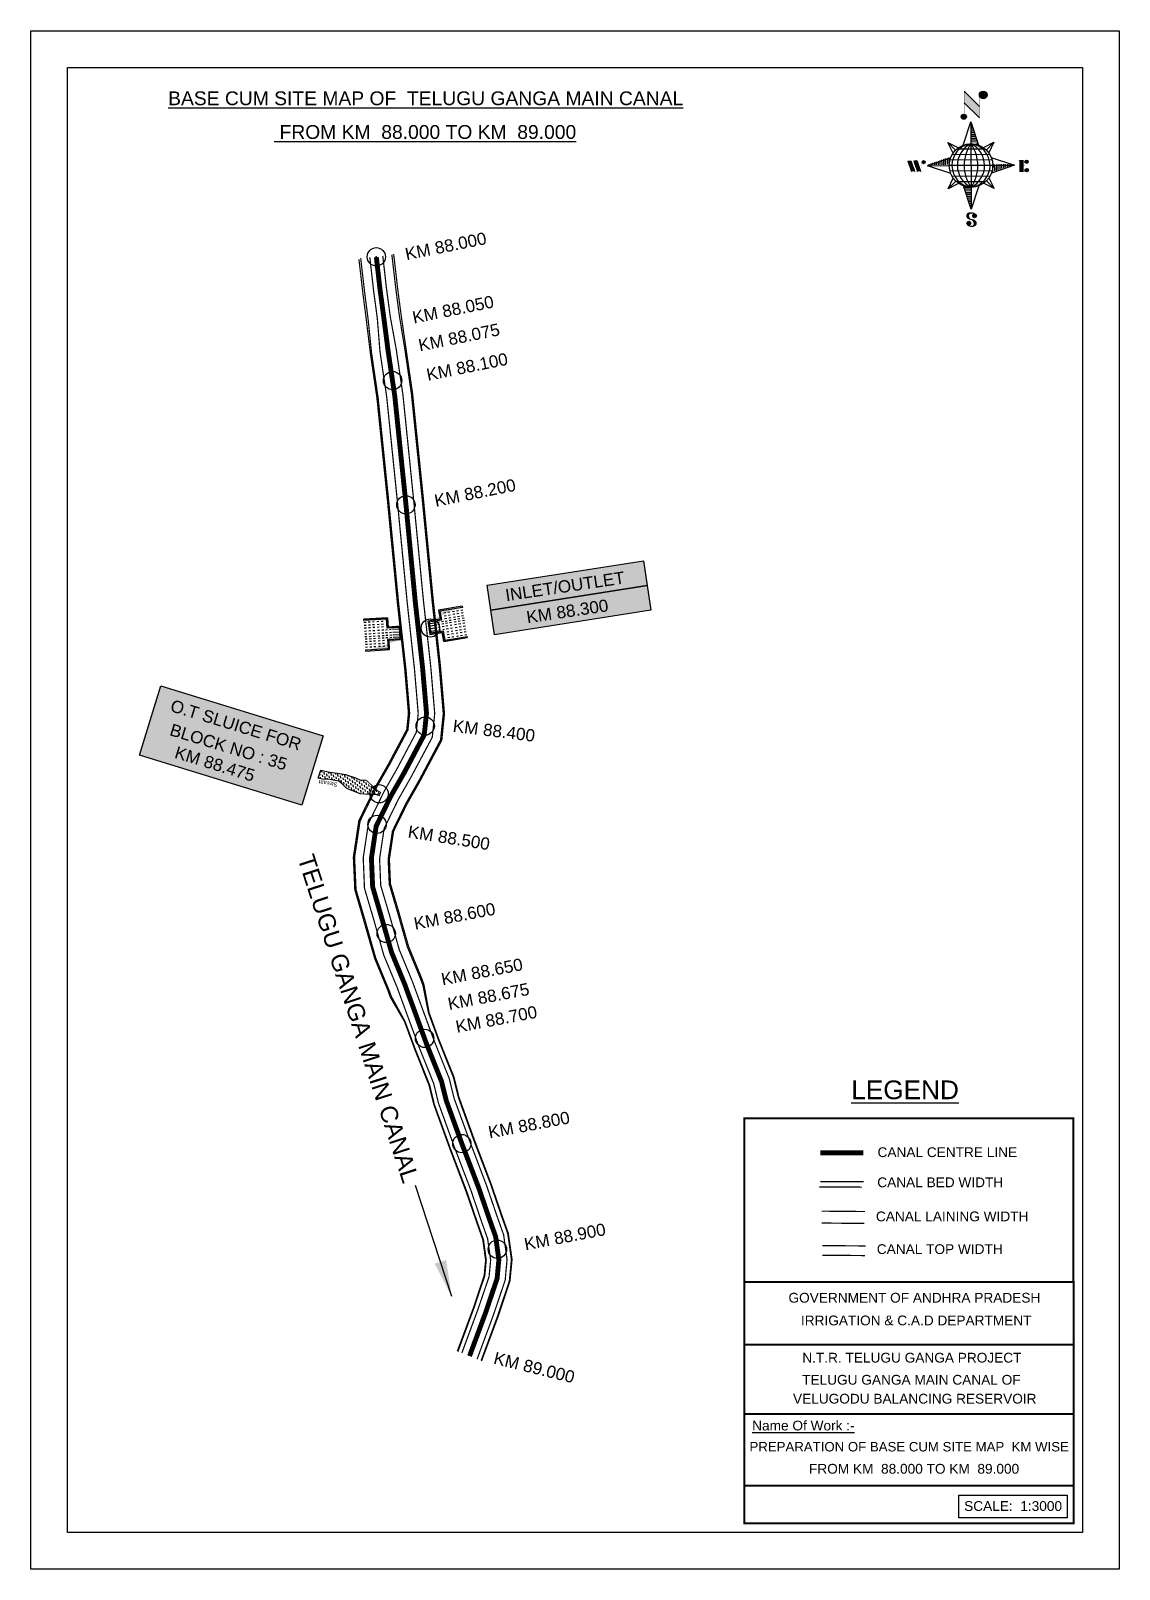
# Model space of a CAD drawing. Header units: inches. Extents: x 253970 to 254861, y 1658027 to 1659287.
import ezdxf

# ---------------------------------------------------------------- set-up
doc = ezdxf.new("R2010")
doc.units = ezdxf.units.IN
doc.header["$MEASUREMENT"] = 0
doc.header["$PDMODE"] = 32
doc.header["$PDSIZE"] = 15
doc.linetypes.add('ACAD_ISO02W100', pattern=[15, 12, -3])
for name, color, linetype in [('AQUADUCT', 1, 'Continuous'), ('bed with', 5, 'Continuous'), ('bord', 1, 'Continuous'), ('cahnige', 7, 'Continuous'), ('canal', 1, 'Continuous'), ('CARTTRACK', 30, 'ACAD_ISO02W100'), ('chainage', 7, 'Continuous'), ('FRAME 025', 7, 'Continuous'), ('lining', 4, 'Continuous'), ('OT', 7, 'Continuous'), ('STREAM', 4, 'Continuous'), ('Stu coo', 3, 'Continuous'), ('TEXT', 7, 'Continuous'), ('top of bund', 1, 'Continuous'), ('V', 6, 'Continuous'), ('ZSTU', 7, 'Continuous')]:
    doc.layers.add(name, color=color, linetype=linetype)
doc.styles.add('5mm', font='times.ttf', dxfattribs={"height": 3})
doc.styles.get("Standard").update_dxf_attribs({"font": 'arial.ttf'})
doc.dimstyles.get("Standard").update_dxf_attribs({"dimtxt": 0.18, "dimasz": 0.18, "dimexe": 0.18, "dimexo": 0.0625, "dimgap": 0.09, "dimtad": 0, "dimtih": 1, "dimtoh": 1, "dimdec": 4, "dimzin": 0, "dimdsep": 46, "dimtxsty": 'Standard', "dimcen": 0.09, "dimadec": 0, "dimazin": 0, "dimtfac": 1, "dimtdec": 4, "dimtofl": 0, "dimtmove": 0, "dimatfit": 3, "dimfxl": 1, "dimtolj": 1, "dimtzin": 0, "dimarcsym": 0})
pattern_1 = [(267.297113149, (-8720374.938, 50637915.138), (10.5367255337, -0.497431438), [])]
pattern_2 = [(357.297113149, (-8720374.938, 50637915.138), (0.497431438, 10.5367255337), [])]

# ---------------------------------------------------------------- blocks, each defined once
blk = doc.blocks.new('VBVB')
at = {"layer": 'STREAM'}
h = blk.add_hatch(dxfattribs=at)
h.set_pattern_fill('DASH', color=256, scale=10, style=0)
h.set_pattern_definition([(0, (17867.8837, -28501.71), (1.25, 1.25), [1.25, -1.25])])
h.paths.add_polyline_path([(380095.96, 1497774.98), (380098.87, 1497780.21), (380100.45, 1497784.62), (380101.78, 1497788.77), (380103.77, 1497793.59), (380099.53, 1497795.92), (380098.45, 1497793.51), (380097.62, 1497789.6), (380096.96, 1497787.69), (380095.79, 1497784.7), (380093.88, 1497782.96), (380090.89, 1497780.8), (380086.57, 1497773.96), (380084.6, 1497765.18), (380084.08, 1497764.33), (380085.94, 1497763.15), (380086.57, 1497763.83), (380093.72, 1497769.3), (380094.46, 1497772.65)])
at = {"layer": 'OT', "const_width": 0.5}
blk.add_lwpolyline([(380084.6, 1497765.18), (380084.07, 1497764.33), (380083.55, 1497763.48), (380085.4, 1497762.31), (380085.94, 1497763.15), (380084.08, 1497764.33), (380085.94, 1497763.15), (380086.57, 1497763.83), (380093.72, 1497769.3), (380086.57, 1497763.83), (380085.94, 1497763.15), (380084.08, 1497764.33), (380084.6, 1497765.18), (380086.57, 1497773.96)], dxfattribs=at)
at = {"layer": 'STREAM'}
blk.add_lwpolyline([(380086.57, 1497773.96), (380090.89, 1497780.8), (380093.88, 1497782.96), (380095.79, 1497784.7), (380096.96, 1497787.69), (380097.62, 1497789.6), (380098.45, 1497793.51), (380099.53, 1497795.92), (380103.77, 1497793.59), (380101.78, 1497788.77), (380100.45, 1497784.62), (380098.87, 1497780.21), (380095.96, 1497774.98), (380094.46, 1497772.65), (380093.72, 1497769.3)], dxfattribs=at)
at = {"layer": 'cahnige', "style": '5mm'}
blk.add_text('Stream', height=2.5, rotation=71.17434, dxfattribs=at).set_placement((380095, 1497785.49))
blk = doc.blocks.new('RGRGFG')
at = {"layer": 'V'}
h = blk.add_hatch(color=4, dxfattribs=at)
h.paths.add_polyline_path([(245045.3, 1724876.5), (245045.3, 1724857.9), (245052.9, 1724857.9), (245052.9, 1724847.7), (245061.8, 1724847.7), (245061.8, 1724857.9), (245069.4, 1724857.9), (245069.4, 1724876.5), (245070.4, 1724876.5), (245070.4, 1724856.9), (245062.8, 1724856.9), (245062.8, 1724846.7), (245051.9, 1724846.7), (245051.9, 1724856.9), (245044.3, 1724856.9), (245044.3, 1724876.5)])
h.paths.add_polyline_path([(245070.4, 1724876.5), (245070.4, 1724856.9)], flags=17)
h.paths.add_polyline_path([(245062.8, 1724856.9), (245062.8, 1724846.7)], flags=17)
h.paths.add_polyline_path([(245062.8, 1724856.9), (245070.4, 1724856.9)], flags=17)
edge = h.paths.add_edge_path(flags=17)
edge.add_line((245051.9, 1724846.7), (245062.8, 1724846.7))
edge.add_line((245051.9, 1724846.7), (245062.8, 1724846.7))
edge = h.paths.add_edge_path(flags=17)
edge.add_line((245044.3, 1724876.5), (245044.3, 1724856.9))
edge.add_line((245044.3, 1724856.9), (245051.9, 1724856.9))
edge.add_line((245051.9, 1724856.9), (245051.9, 1724846.7))
at = {"layer": 'V', "color": 4}
for points in [[(245044.3, 1724876.5), (245044.3, 1724856.9), (245051.9, 1724856.9), (245051.9, 1724846.7)], [(245044.3, 1724876.5), (245044.3, 1724856.9), (245051.9, 1724856.9), (245051.9, 1724846.7), (245062.8, 1724846.7), (245062.8, 1724856.9), (245070.4, 1724856.9), (245070.4, 1724876.5)], [(245044.3, 1724876.5), (245045.3, 1724876.5)], [(245045.3, 1724876.5), (245045.3, 1724857.9), (245052.9, 1724857.9), (245052.9, 1724847.7), (245061.8, 1724847.7), (245061.8, 1724857.9), (245069.4, 1724857.9), (245069.4, 1724876.5)], [(245047.3, 1724874.8), (245047.3, 1724876.5)], [(245047.3, 1724871.3), (245047.3, 1724873)], [(245047.3, 1724868), (245047.3, 1724869.6)], [(245047.3, 1724864.2), (245047.3, 1724865.8)], [(245049.6, 1724874.8), (245049.6, 1724876.5)], [(245049.6, 1724871.3), (245049.6, 1724873)], [(245049.6, 1724868), (245049.6, 1724869.6)], [(245049.6, 1724864.2), (245049.6, 1724865.8)], [(245051.9, 1724846.7), (245062.8, 1724846.7), (245062.8, 1724856.9), (245070.4, 1724856.9), (245070.4, 1724876.5)], [(245051.9, 1724874.8), (245051.9, 1724876.5)], [(245051.9, 1724871.3), (245051.9, 1724873)], [(245051.9, 1724868), (245051.9, 1724869.6)], [(245051.9, 1724864.2), (245051.9, 1724865.8)], [(245054, 1724874.8), (245054, 1724876.5)], [(245054, 1724871.3), (245054, 1724873)], [(245054, 1724868), (245054, 1724869.6)], [(245054, 1724864.2), (245054, 1724865.8)], [(245055.9, 1724874.8), (245055.9, 1724876.5)], [(245055.9, 1724871.3), (245055.9, 1724873)], [(245055.9, 1724868), (245055.9, 1724869.6)], [(245055.9, 1724864.2), (245055.9, 1724865.8)], [(245058.1, 1724874.8), (245058.1, 1724876.5)], [(245058.1, 1724871.3), (245058.1, 1724873)], [(245058.1, 1724868), (245058.1, 1724869.6)], [(245058.1, 1724864.2), (245058.1, 1724865.8)], [(245060.5, 1724874.8), (245060.5, 1724876.5)], [(245060.5, 1724871.3), (245060.5, 1724873)], [(245060.5, 1724868), (245060.5, 1724869.6)], [(245060.5, 1724864.2), (245060.5, 1724865.8)], [(245070.4, 1724876.5), (245070.4, 1724856.9), (245062.8, 1724856.9), (245062.8, 1724846.7)], [(245070.4, 1724876.5), (245070.4, 1724856.9), (245062.8, 1724856.9), (245062.8, 1724846.7)], [(245063.1, 1724874.8), (245063.1, 1724876.5)], [(245063.1, 1724871.3), (245063.1, 1724873)], [(245063.1, 1724868), (245063.1, 1724869.6)], [(245063.1, 1724864.2), (245063.1, 1724865.8)], [(245065.3, 1724874.8), (245065.3, 1724876.5)], [(245065.3, 1724871.3), (245065.3, 1724873)], [(245065.3, 1724868), (245065.3, 1724869.6)], [(245065.3, 1724864.2), (245065.3, 1724865.8)], [(245067.7, 1724874.8), (245067.7, 1724876.5)], [(245067.7, 1724871.3), (245067.7, 1724873)], [(245067.7, 1724868), (245067.7, 1724869.6)], [(245067.7, 1724864.2), (245067.7, 1724865.8)], [(245069.4, 1724876.5), (245070.4, 1724876.5)], [(245047.3, 1724860.7), (245047.3, 1724862.4)], [(245049.6, 1724860.7), (245049.6, 1724862.4)], [(245051.9, 1724860.7), (245051.9, 1724862.4)], [(245054, 1724860.7), (245054, 1724862.4)], [(245054, 1724857.7), (245054, 1724859.3)], [(245054, 1724854.5), (245054, 1724856.1)], [(245054, 1724848.3), (245054, 1724853.5)], [(245055.9, 1724860.7), (245055.9, 1724862.4)], [(245055.9, 1724857.7), (245055.9, 1724859.3)], [(245055.9, 1724854.5), (245055.9, 1724856.1)], [(245055.9, 1724848.3), (245055.9, 1724853.5)], [(245058.1, 1724860.7), (245058.1, 1724862.4)], [(245058.1, 1724857.7), (245058.1, 1724859.3)], [(245058.1, 1724854.5), (245058.1, 1724856.1)], [(245058.1, 1724848.3), (245058.1, 1724853.5)], [(245060.5, 1724860.7), (245060.5, 1724862.4)], [(245060.5, 1724857.7), (245060.5, 1724859.3)], [(245060.5, 1724854.5), (245060.5, 1724856.1)], [(245060.5, 1724848.3), (245060.5, 1724853.5)], [(245063.1, 1724860.7), (245063.1, 1724862.4)], [(245065.3, 1724860.7), (245065.3, 1724862.4)], [(245067.7, 1724860.7), (245067.7, 1724862.4)]]:
    blk.add_lwpolyline(points, dxfattribs=at)
blk = doc.blocks.new('*X7')
at = {"color": 0, "linetype": 'Continuous'}
for p, q in [((6321.6, 240.5), (6322.3, 241.2)), ((6321.6, 240.3), (6322.3, 241)), ((6321.6, 240.1), (6322.3, 240.8)), ((6321.6, 239.9), (6322.4, 240.7)), ((6321.6, 239.8), (6322.4, 240.6)), ((6321.6, 239.6), (6322.5, 240.5)), ((6321.6, 239.4), (6322.5, 240.3)), ((6321.6, 239.2), (6322.6, 240.2)), ((6321.7, 239.1), (6322.6, 240.1)), ((6321.8, 240.8), (6322.4, 241.4)), ((6321.8, 239), (6322.7, 240)), ((6321.8, 239), (6322.8, 239.9)), ((6321.9, 238.9), (6322.9, 239.8)), ((6322, 238.8), (6323, 239.7)), ((6322.1, 241.3), (6322.4, 241.6)), ((6322.1, 238.7), (6323.1, 239.6)), ((6322.2, 238.6), (6323.1, 239.6)), ((6322.3, 238.5), (6323.2, 239.5)), ((6322.4, 238.5), (6323.3, 239.4)), ((6322.5, 238.4), (6323.4, 239.3)), ((6322.7, 238.4), (6323.6, 239.3)), ((6322.8, 238.3), (6323.7, 239.2)), ((6322.9, 238.3), (6323.8, 239.1)), ((6323.1, 238.2), (6323.9, 239.1)), ((6323.2, 238.2), (6324, 239)), ((6323.3, 238.2), (6324.2, 239)), ((6323.5, 238.1), (6324.3, 238.9)), ((6323.7, 238.1), (6324.4, 238.9)), ((6323.8, 238.1), (6324.6, 238.8)), ((6324.1, 238.2), (6324.7, 238.8)), ((6324.3, 238.3), (6324.9, 238.8)), ((6324.6, 238.3), (6325.1, 238.8)), ((6324.8, 238.4), (6325.2, 238.8)), ((6325.1, 238.5), (6325.4, 238.8)), ((6325.4, 238.6), (6325.6, 238.8))]:
    blk.add_line(p, q, dxfattribs=at)
blk = doc.blocks.new('*X6')
at = {"color": 0, "linetype": 'Continuous'}
for p, q in [((6324.4, 240.3), (6324.5, 240.4)), ((6324.6, 240.3), (6324.8, 240.5)), ((6324.7, 240.2), (6325, 240.5)), ((6324.8, 240.2), (6325.2, 240.6)), ((6325, 240.1), (6325.5, 240.6)), ((6325.1, 240.1), (6325.6, 240.6)), ((6325.2, 240), (6325.8, 240.6)), ((6325.3, 240), (6326, 240.6)), ((6325.4, 239.9), (6326.1, 240.6)), ((6325.5, 239.8), (6326.2, 240.5)), ((6325.6, 239.8), (6326.3, 240.5)), ((6325.7, 239.7), (6326.5, 240.4)), ((6325.9, 239.6), (6326.6, 240.3)), ((6326, 239.5), (6326.7, 240.3)), ((6326, 239.4), (6326.8, 240.2)), ((6326.1, 239.3), (6327, 240.2)), ((6326.2, 239.3), (6327.1, 240.1)), ((6326.3, 239.2), (6327.1, 240)), ((6326.4, 239.1), (6327.2, 239.9)), ((6326.5, 239), (6327.3, 239.8)), ((6326.5, 238.9), (6327.4, 239.7)), ((6326.6, 238.8), (6327.5, 239.6)), ((6326.7, 238.7), (6327.5, 239.5)), ((6326.8, 238.6), (6327.6, 239.4)), ((6326.8, 238.5), (6327.7, 239.3)), ((6326.8, 236.5), (6327.4, 237)), ((6326.9, 238.3), (6327.8, 239.2)), ((6326.9, 238.2), (6327.9, 239.1)), ((6326.9, 236.8), (6327.6, 237.4)), ((6327, 238.1), (6327.8, 239)), ((6327, 237.9), (6327.8, 238.8)), ((6327, 237.8), (6327.8, 238.6)), ((6327, 237.6), (6327.8, 238.4)), ((6327, 237.4), (6327.8, 238.2)), ((6327, 237.3), (6327.8, 238)), ((6327, 237.1), (6327.8, 237.9))]:
    blk.add_line(p, q, dxfattribs=at)
blk = doc.blocks.new('H')
at = {"layer": 'bord', "extrusion": (0.000427885, 0.004792, 0.999988)}
h = blk.add_hatch(dxfattribs=at)
h.set_pattern_fill('LINE', color=8, scale=84.387686, angle=-2.70289, style=0)
h.set_pattern_definition(pattern_2)
h.paths.add_polyline_path([(-492.5, 785.6, -0.090992), (-448, 775.2), (-486.5, 912)])
h = blk.add_hatch(dxfattribs=at)
h.set_pattern_fill('LINE', color=8, scale=84.387686, angle=-92.70289, style=0)
h.set_pattern_definition(pattern_1)
h.paths.add_polyline_path([(-624.9, 665.1, -0.090992), (-614.5, 709.6), (-751.3, 671.1)])
h = blk.add_hatch(dxfattribs=at)
h.set_pattern_fill('LINE', color=8, scale=84.387686, angle=-92.70289, style=0)
h.set_pattern_definition(pattern_1)
h.paths.add_polyline_path([(-245.6, 647.2), (-372, 653.2, -0.090992), (-382.4, 608.7)])
h = blk.add_hatch(dxfattribs=at)
h.set_pattern_fill('LINE', color=8, scale=84.387686, angle=-2.70289, style=0)
h.set_pattern_definition(pattern_2)
h.paths.add_polyline_path([(-504.4, 532.7, -0.090992), (-548.9, 543.1), (-510.4, 406.3)])
for p, q in [((-516.2, 1087.1, -1217.1), (-431.5, 994, -1216.7)), ((-519.4, 1020.4, -1216.8), (-434.7, 927.3, -1216.4)), ((-538.3, 773.7, -1215.6), (-487, 906.2, -1216.3)), ((-487, 906.2, -1216.3), (-493, 779.8, -1215.7)), ((-487, 906.2, -1216.3), (-448.5, 769.4, -1215.7)), ((-626.7, 793.8, -1215.7), (-566.8, 760.2, -1215.6)), ((-626.7, 793.8, -1215.7), (-584.1, 747, -1215.5)), ((-598.9, 731, -1215.4), (-626.7, 793.8, -1215.7)), ((-421.3, 753.3, -1215.6), (-358.5, 781.1, -1215.7)), ((-358.5, 781.1, -1215.7), (-405.3, 738.5, -1215.5)), ((-358.5, 781.1, -1215.7), (-392.1, 721.2, -1215.4)), ((-864.7, 700.9, -1215.1), (-846.9, 637.7, -1214.9)), ((-846.9, 700.1, -1215.1), (-829.1, 636.9, -1214.9)), ((-829.1, 699.2, -1215.2), (-811.3, 636, -1214.9)), ((-829.1, 699.2, -1215.2), (-811.3, 698.4, -1215.2)), ((-811.3, 698.4, -1215.2), (-793.5, 635.2, -1214.9)), ((-751.8, 665.3, -1215), (-615, 703.8, -1215.3)), ((-751.8, 665.3, -1215), (-625.4, 659.3, -1215)), ((-619.3, 614, -1214.8), (-751.8, 665.3, -1215)), ((-246.1, 641.4, -1215.1), (-382.9, 602.9, -1214.9)), ((-378.6, 692.6, -1215.3), (-246.1, 641.4, -1215.1)), ((-372.5, 647.4, -1215.1), (-246.1, 641.4, -1215.1)), ((-213.5, 669.3, -1215.3), (-216.7, 600.8, -1214.9)), ((-197.2, 599.9, -1214.9), (-193.9, 668.4, -1215.3)), ((-639.4, 525.6, -1214.4), (-605.8, 585.5, -1214.7)), ((-639.4, 525.6, -1214.4), (-592.6, 568.1, -1214.6)), ((-576.6, 553.3, -1214.6), (-639.4, 525.6, -1214.4)), ((-510.9, 400.5, -1213.9), (-549.4, 537.2, -1214.5)), ((-371.2, 512.9, -1214.5), (-431.1, 546.5, -1214.6)), ((-371.2, 512.9, -1214.5), (-413.8, 559.7, -1214.7)), ((-399, 575.7, -1214.7), (-371.2, 512.9, -1214.5)), ((-459.6, 533, -1214.5), (-510.9, 400.5, -1213.9)), ((-504.9, 526.9, -1214.5), (-510.9, 400.5, -1213.9))]:
    blk.add_line(p, q, dxfattribs=at)
at = {"layer": 'bord', "color": 8, "linetype": 'ByBlock', "extrusion": (0.000427885, 0.004792, 0.999988)}
for p, q in [((-386.5, 711.4, -1215.4), (-605.5, 721.7, -1215.4)), ((-410.8, 744.2, -1215.5), (-578.1, 752.1, -1215.5)), ((-493, 779.8, -1215.7), (-504.9, 526.9, -1214.5)), ((-372.5, 647.4, -1215.1), (-625.4, 659.3, -1215)), ((-378, 615.9, -1214.9), (-622.9, 627.5, -1214.9)), ((-375, 679.2, -1215.3), (-619.9, 690.7, -1215.2)), ((-392.4, 584.9, -1214.8), (-611.4, 595.3, -1214.7)), ((-419.8, 554.6, -1214.6), (-587.1, 562.5, -1214.6))]:
    blk.add_line(p, q, dxfattribs=at)
at = {"layer": 'bord', "extrusion": (0.000427885, 0.004792, 0.999988), "elevation": -1212.1}
for points, const_width in [([(-522, 959.6), (-515.7, 1092.9)], 1.61), ([(-434.2, 933.1), (-427.9, 1066.5)], 1.61), ([(-870.1, 707), (-846.4, 705.9)], 0.642), ([(-828.6, 642.7), (-855.2, 643.9)], 0.642), ([(-828.6, 642.7), (-821, 678)], 0.642), ([(-810.8, 641.8), (-784.1, 640.6)], 0.642), ([(-793, 641), (-781.6, 693.9)], 0.642), ([(-222.7, 675.6), (-173.8, 673.3)], 0.706), ([(-194.8, 644.8), (-185, 644.4)], 0.706), ([(-177.1, 604.8), (-226, 607.1)], 0.706)]:
    blk.add_lwpolyline(points, dxfattribs=dict(at, const_width=const_width))
for points, const_width in [([(-413.7, 1073.1, 1), (-397.6, 1057.7, 1)], 22.3), ([(-530.3, 949.5, 1), (-519.6, 939.3, 1)], 14.8), ([(-775.9, 696.6, 1), (-769.5, 690.4, 1)], 8.9), ([(-177.8, 666.9, 1), (-170.8, 660.1, 1)], 9.79), ([(-180.1, 618, 1), (-173.1, 611.2, 1)], 9.79), ([(-489.8, 361.7, 1), (-498.1, 369.1, 1)], 11.1), ([(-525.2, 321.6, 1), (-533.4, 328.9, 1)], 11.1)]:
    blk.add_lwpolyline(points, format="xyb", close=True, dxfattribs=dict(at, const_width=const_width))
for points in [[(-537, 317.4), (-530.7, 310.5), (-519.8, 306.8), (-504.9, 306.9), (-493.9, 310), (-486.3, 317.7), (-486.5, 325.8), (-490.6, 333.3), (-493.5, 336.2), (-502.8, 340.9), (-522.5, 347.3), (-530.4, 351.6), (-533.7, 354.6), (-537.4, 362.6), (-537, 373.4), (-530, 380.7), (-520, 384.1), (-503.5, 384.2), (-492.5, 379.9), (-487.1, 373.3)], [(-522.5, 347.6), (-526.2, 353.8), (-527.8, 360.6), (-527.9, 370.6), (-525.9, 375.5), (-521.3, 381.2), (-514.5, 384.4)], [(-504.9, 306.9), (-499, 312.4), (-497, 319.4), (-497.5, 326.5), (-501.2, 335.4), (-509.2, 343.2)]]:
    blk.add_lwpolyline(points, dxfattribs=at)
at = {"layer": 'bord', "extrusion": (0.000427885, 0.004792, 0.999988)}
for centre, radius in [((-405.6, 1065.4, -1212.1), 22.3), ((-525, 944.4, -1212.1), 14.8), ((-498.4, 659.1, -1212.1), 126.6), ((-772.7, 693.5, -1212.1), 8.9), ((-174.3, 663.5, -1212.1), 9.79), ((-176.6, 614.6, -1212.1), 9.79), ((-494, 365.4, -1212.1), 11.1), ((-529.3, 325.2, -1212.1), 11.1)]:
    blk.add_circle(centre, radius, dxfattribs=at)
at = {"layer": 'bord', "color": 8, "linetype": 'ByBlock', "extrusion": (0.000427885, 0.004792, 0.999988)}
for centre, radius, start, end in [((-481.5, 658.3, -1212.1), 127.7, 94.92536, 259.66906), ((-436.8, 656.2, -1212.1), 140.8, 113.28644, 241.30798), ((-315.9, 650.5, -1212.1), 222.3, 142.58916, 212.00526), ((-560.1, 662.1, -1212.1), 140.8, 293.28644, 61.30798), ((-681, 667.8, -1212.1), 222.3, 322.58916, 32.00526), ((-515.4, 659.9, -1212.1), 127.7, 274.92536, 79.66906)]:
    blk.add_arc(centre, radius, start, end, dxfattribs=at)
at = {"layer": 'bord', "extrusion": (0.000427885, 0.004792, 0.999988)}
for points in [[(-515.7, 1092.9, -1212.1), (-431, 999.8, -1212.1), (-518.9, 1026.2, -1212.1), (-434.2, 933.1, -1212.1)], [(-864.1, 706.7, -1212.1), (-846.4, 705.9, -1212.1), (-846.3, 643.5, -1212.1), (-828.6, 642.7, -1212.1)], [(-828.6, 705, -1212.1), (-810.8, 704.2, -1212.1), (-810.8, 641.8, -1212.1), (-793, 641, -1212.1)], [(-193.4, 674.2, -1212.1), (-196.6, 605.7, -1212.1), (-213, 675.1, -1212.1), (-216.2, 606.7, -1212.1)]]:
    blk.add_solid(points, dxfattribs=at)
at = {"layer": 'bord', "extrusion": (0.000427885, 0.004792, 0.999988), "xscale": 7.977342409717546, "yscale": 7.977342408231451, "zscale": 7.977342408476333, "rotation": 138.0840426661453}
for name, p in [('*X6', (38300.5, -31929.4, -1212.1)), ('*X7', (38314.4, -31950.9, -1212.1))]:
    blk.add_blockref(name, p, dxfattribs=at)

msp = doc.modelspace()

# ---------------------------------------------------------------- hatches: boundary and pattern name
at = {"layer": 'V'}
msp.add_hatch(color=2, dxfattribs=at).paths.add_polyline_path([(254076.1, 1658750.1), (254209.1, 1658709.1), (254191.7, 1658652.3), (254058.7, 1658693.3)])
at = {"layer": 'ZSTU'}
h = msp.add_hatch(color=135, dxfattribs=at)
h.set_gradient(color1=(141, 177, 78), color2=(107, 135, 59), one_color=1, tint=0.38, name='CYLINDER')
h.paths.add_polyline_path([(254474.3, 1658832.1), (254471.2, 1658852.4), (254343.3, 1658832.4), (254346.3, 1658812.1)])
h.paths.add_polyline_path([(254356.8, 1658816.2), (254459.4, 1658831.6), (254457.1, 1658847), (254354.5, 1658831.6)], flags=24)
h = msp.add_hatch(color=252, dxfattribs=at)
h.set_gradient(color1=(167, 88, 159), color2=(127, 67, 121), one_color=1, tint=0.38, name='CYLINDER')
h.paths.add_polyline_path([(254349.4, 1658791.9), (254477.3, 1658811.9), (254474.3, 1658832.1), (254346.3, 1658812.1)])
h.paths.add_polyline_path([(254374.1, 1658798.1), (254446, 1658808.9), (254443.7, 1658824.1), (254371.9, 1658813.3)], flags=24)

# ---------------------------------------------------------------- linework, layer by layer
at = {"linetype": 'ByBlock'}
for points in [[(253969.7, 1658026.5), (253969.7, 1659286.5), (254860.7, 1659286.5), (254860.7, 1658026.5)], [(254830.7, 1659256.5), (254830.7, 1658056.5), (253999.7, 1658056.5), (253999.7, 1659256.5)]]:
    msp.add_lwpolyline(points, close=True, dxfattribs=at)
for p in [(254252.6, 1659101.4), (254265.9, 1659000), (254276.8, 1658898.3), (254296.8, 1658797.4), (254292.6, 1658717.1), (254253.2, 1658636.6), (254260.7, 1658547.2), (254292.1, 1658461.3), (254322.6, 1658375.1), (254351.7, 1658288.6)]:
    msp.add_point(p)
at = {"color": 2}
for p in [(254296.8, 1658797.4), (254254.9, 1658661.6)]:
    msp.add_point(p, dxfattribs=at)
at = {"layer": 'bed with', "const_width": 1}
for points in [[(254247.3, 1659100.9), (254250.3, 1659074.3), (254253.4, 1659051.1)], [(254257.9, 1659102.2), (254260.9, 1659075.6), (254264, 1659052.5)], [(254255.6, 1659023.8), (254253.4, 1659051.1)], [(254264, 1659052.5), (254268.9, 1659025.7)], [(254255.6, 1659023.8), (254261.1, 1658986.7), (254269.9, 1658900.5), (254277.9, 1658818.1), (254283.8, 1658764), (254286.9, 1658727.5), (254285.3, 1658711.9), (254269.7, 1658682.4), (254258.8, 1658663.2), (254246.1, 1658637.2), (254241.9, 1658609.3), (254242.9, 1658584.3), (254250.3, 1658559.2), (254258.7, 1658529.5), (254269.7, 1658502.9), (254271.5, 1658497.9)], [(254268.9, 1659025.7), (254274.4, 1658988.3), (254283.2, 1658901.8), (254291.2, 1658819.5), (254297.2, 1658765.3), (254300.4, 1658727.4), (254298.4, 1658707.9), (254281.4, 1658676), (254270.6, 1658657), (254259, 1658633.2), (254255.3, 1658608.5), (254256.2, 1658586.5), (254263.2, 1658562.9), (254271.4, 1658533.9), (254282.2, 1658507.7), (254284.1, 1658502.5)], [(254292, 1658481), (254284.1, 1658502.5)], [(254271.5, 1658497.9), (254279.4, 1658476.4)], [(254279.4, 1658476.4), (254287.5, 1658454.4), (254299.6, 1658424.2), (254303.5, 1658408.2), (254316.5, 1658372.3), (254330.2, 1658336.4), (254338.6, 1658311.6), (254343.7, 1658297.3), (254346.2, 1658279.8), (254344.9, 1658266.1), (254335.7, 1658239.1), (254322.6, 1658203.6)], [(254292, 1658481), (254300, 1658459.2), (254312.3, 1658428.4), (254316.3, 1658412.1), (254329.1, 1658377), (254342.8, 1658340.9), (254351.3, 1658316), (254356.8, 1658300.5), (254359.6, 1658280.2), (254358.1, 1658263.3), (254348.4, 1658234.6), (254335.1, 1658198.6)], [(254650.3, 1658339.4), (254648.3, 1658339.5), (254615.5, 1658339.5), (254615.3, 1658339.5)], [(254651.5, 1658343.9), (254648.3, 1658343.9), (254616.1, 1658343.9)]]:
    msp.add_lwpolyline(points, dxfattribs=at)
at = {"layer": 'canal', "color": 6, "const_width": 4}
for points in [[(254651.3, 1658367.5), (254648.7, 1658367.5), (254616.1, 1658367.5)], [(254616.1, 1658367.5), (254651.3, 1658367.5)]]:
    msp.add_lwpolyline(points, dxfattribs=at)
at = {"layer": 'FRAME 025', "lineweight": -3, "const_width": 1.64}
for points in [[(254553.9, 1658395.9), (254823.1, 1658395.9), (254823.1, 1658261.7), (254553.9, 1658261.7)], [(254553.9, 1658261.7), (254823.4, 1658261.7), (254823.4, 1658064.2), (254553.9, 1658064.2)]]:
    msp.add_lwpolyline(points, close=True, dxfattribs=at)
for points in [[(254553.9, 1658210.4), (254823.4, 1658210.4)], [(254553.9, 1658153.6), (254823.4, 1658153.6)], [(254553.9, 1658094.9), (254823.4, 1658094.9)]]:
    msp.add_lwpolyline(points, dxfattribs=at)
at = {"layer": 'lining', "const_width": 1}
for points in [[(254239.8, 1659100.3), (254242.9, 1659073.4), (254245.9, 1659050.1)], [(254265.3, 1659103.3), (254268.4, 1659076.5), (254271.4, 1659053.5)], [(254245.9, 1659050.1), (254248.7, 1659022.7)], [(254275.8, 1659026.7), (254271.4, 1659053.5)], [(254248.7, 1659022.7), (254254.1, 1658985.8), (254262.9, 1658899.8), (254270.9, 1658817.4), (254276.9, 1658763.3), (254279.9, 1658727.6), (254278.5, 1658713.9), (254263.6, 1658685.8), (254252.6, 1658666.5), (254239.3, 1658639.3), (254234.8, 1658609.6), (254236, 1658583.1), (254243.6, 1658557.2), (254252.1, 1658527.2), (254263.2, 1658500.3), (254265, 1658495.5)], [(254275.8, 1659026.7), (254281.3, 1658989.2), (254290.2, 1658902.5), (254298.2, 1658820.2), (254304.1, 1658766), (254307.4, 1658727.3), (254305.2, 1658705.8), (254287.6, 1658672.6), (254276.8, 1658653.7), (254265.8, 1658631.1), (254262.3, 1658608.2), (254263.2, 1658587.6), (254269.9, 1658564.8), (254278, 1658536.2), (254288.7, 1658510.3), (254290.7, 1658504.9)], [(254290.7, 1658504.9), (254295.3, 1658482.2)], [(254265, 1658495.5), (254276.1, 1658475.2)], [(254276.1, 1658475.2), (254284.2, 1658453.2), (254296.2, 1658423.2), (254300.1, 1658407.2), (254313.2, 1658371.1), (254326.9, 1658335.2), (254335.3, 1658310.5), (254340.3, 1658296.4), (254342.6, 1658279.8), (254341.4, 1658266.9), (254332.4, 1658240.2), (254319.3, 1658204.6)], [(254295.3, 1658482.2), (254303.3, 1658460.5), (254315.7, 1658429.4), (254319.7, 1658413.2), (254332.3, 1658378.2), (254346.1, 1658342.1), (254354.6, 1658317.2), (254360.2, 1658301.3), (254363.2, 1658280.2), (254361.5, 1658262.6), (254351.7, 1658233.4), (254338.4, 1658197.4)], [(254617.2, 1658319.8), (254641.9, 1658319.6), (254652.6, 1658319.5)], [(254617.1, 1658310.1), (254644, 1658309.8), (254652, 1658309.8)]]:
    msp.add_lwpolyline(points, dxfattribs=at)
at = {"layer": 'top of bund', "const_width": 1}
for points in [[(254238.4, 1659099.3), (254241.4, 1659073.2), (254244.4, 1659049.9)], [(254266.8, 1659103.7), (254269.9, 1659076.7), (254272.9, 1659053.7)], [(254247.7, 1659022.6), (254244.4, 1659049.9)], [(254272.9, 1659053.7), (254276.8, 1659026.9)], [(254247.7, 1659022.6), (254253.1, 1658985.7), (254261.9, 1658899.7), (254269.9, 1658817.3), (254275.9, 1658763.2), (254278.9, 1658727.6), (254277.5, 1658714.2), (254262.7, 1658686.3), (254251.7, 1658667), (254238.3, 1658639.6), (254233.8, 1658609.7), (254235, 1658583), (254242.6, 1658556.9), (254251.2, 1658526.9), (254262.3, 1658500), (254264, 1658495.1)], [(254276.8, 1659026.9), (254282.3, 1658989.3), (254291.2, 1658902.6), (254299.2, 1658820.3), (254305.1, 1658766.1), (254308.4, 1658727.3), (254306.2, 1658705.5), (254288.4, 1658672.1), (254277.7, 1658653.2), (254266.7, 1658630.8), (254263.3, 1658608.1), (254264.2, 1658587.8), (254270.9, 1658565.1), (254279, 1658536.6), (254289.7, 1658510.6), (254291.6, 1658505.3)], [(254295.8, 1658482.4), (254291.6, 1658505.3)], [(254275.7, 1658475), (254264, 1658495.1)], [(254275.7, 1658475), (254283.8, 1658453), (254295.7, 1658423), (254299.7, 1658407.1), (254312.8, 1658370.9), (254326.4, 1658335), (254334.9, 1658310.3), (254339.8, 1658296.3), (254342.1, 1658279.7), (254340.9, 1658267), (254332, 1658240.4), (254318.9, 1658205.1)], [(254295.8, 1658482.4), (254303.7, 1658460.6), (254316.2, 1658429.6), (254320.2, 1658413.3), (254332.8, 1658378.4), (254346.5, 1658342.3), (254355.1, 1658317.3), (254360.7, 1658301.4), (254363.7, 1658280.2), (254362, 1658262.5), (254352.2, 1658233.3), (254338.7, 1658197)], [(254617.7, 1658291.6), (254642.3, 1658291.4), (254653.1, 1658291.3)], [(254652.7, 1658283.4), (254644.8, 1658283.5), (254617.8, 1658283.7)]]:
    msp.add_lwpolyline(points, dxfattribs=at)
at = {"layer": 'V', "color": 1, "const_width": 4}
for points in [[(254252.6, 1659101.2), (254255.6, 1659074.9), (254258.7, 1659051.8)], [(254258.7, 1659051.8), (254262, 1659026.2), (254262.2, 1659024.7)], [(254262.2, 1659024.7), (254267.7, 1658987.5), (254276.6, 1658901.1), (254284.5, 1658818.8), (254290.5, 1658764.6), (254293.7, 1658727.5), (254291.8, 1658709.9), (254275.6, 1658679.2), (254264.7, 1658660.1), (254252.5, 1658635.2), (254248.6, 1658608.9), (254249.6, 1658585.4), (254256.7, 1658561), (254265.1, 1658531.7), (254276, 1658505.3), (254277.8, 1658500.2)], [(254277.8, 1658500.2), (254283.3, 1658485.4), (254285.7, 1658478.7)], [(254285.7, 1658478.7), (254293.7, 1658456.8), (254305.9, 1658426.3), (254309.9, 1658410.2), (254322.8, 1658374.6), (254336.5, 1658338.7), (254345, 1658313.8), (254350.3, 1658298.9), (254352.9, 1658280), (254351.5, 1658264.7), (254342.1, 1658236.8), (254328.9, 1658201.1)]]:
    msp.add_lwpolyline(points, dxfattribs=at)
at = {"layer": 'V', "color": 2}
msp.add_lwpolyline([(254076.1, 1658750.1), (254209.1, 1658709.1), (254191.7, 1658652.3), (254058.7, 1658693.3)], close=True, dxfattribs=at)
at = {"layer": 'V', "color": 0}
msp.add_lwpolyline([(254729.4, 1658087.3), (254818.2, 1658087.3), (254818.2, 1658068.6), (254729.4, 1658068.6)], close=True, dxfattribs=at)
at = {"layer": 'ZSTU', "color": 135}
msp.add_lwpolyline([(254343.3, 1658832.4), (254471.2, 1658852.4), (254474.3, 1658832.1), (254346.3, 1658812.1)], close=True, dxfattribs=at)
at = {"layer": 'ZSTU', "color": 252}
msp.add_lwpolyline([(254346.3, 1658812.1), (254474.3, 1658832.1), (254477.3, 1658811.9), (254349.4, 1658791.9)], close=True, dxfattribs=at)

# ---------------------------------------------------------------- block references
at = {"layer": 'AQUADUCT', "color": 1, "xscale": 0.1408039184319789, "yscale": 0.1408039187081158, "zscale": 0.1408039184379445, "rotation": 3.078330572322649}
msp.add_blockref('H', (254814.5, 1659088.1, 170.9), dxfattribs=at)
at = {"layer": 'CARTTRACK', "color": 3, "xscale": 1.439622272848987, "yscale": 1.439622273552089, "zscale": 1.439622273616309, "rotation": 100.090842114183}
msp.add_blockref('VBVB', (2472985.1, 1497736.2), dxfattribs=at)
at = {"layer": 'V', "color": 4}
for p, rotation in [((-1487478.1, 1621734), 279.3051969998936), ((1991210.1, 1523892.3), 93.64514870479172)]:
    msp.add_blockref('RGRGFG', p, dxfattribs=dict(at, rotation=rotation))

# ---------------------------------------------------------------- texts
at = {"layer": 'chainage', "color": 0}
for s, rotation, p in [('KM 88.000', 11.4246, (254277.3, 1659098.6)), ('KM 88.100', 11.4246, (254294.8, 1658999.8)), ('KM 88.200', 11.4246, (254301.3, 1658896.6)), ('KM 88.400', 352.9259, (254314.8, 1658712.5)), ('KM 88.500', 351.075, (254277.9, 1658625.9)), ('KM 88.600', 10.7357, (254284.4, 1658550.2)), ('KM 88.700', 10.7357, (254318.6, 1658465.8)), ('KM 88.800', 10.7357, (254345.3, 1658379.3)), ('KM 88.900', 10.7357, (254374.7, 1658287.7)), ('KM 89.000', 346.1032, (254347.9, 1658195))]:
    msp.add_text(s, height=10, rotation=rotation, dxfattribs=at).set_placement(p)
at = {"layer": 'chainage', "color": 6}
for s, rotation, p in [('KM 88.050', 11.4246, (254283.3, 1659046.7)), ('KM 88.075', 11.4246, (254288.2, 1659023.9)), ('KM 88.650', 10.7357, (254306.8, 1658504.7)), ('KM 88.675', 10.7357, (254312.2, 1658484.5))]:
    msp.add_text(s, height=10, rotation=rotation, dxfattribs=at).set_placement(p)
at = {"layer": 'chainage', "color": 1}
msp.add_text('TELUGU GANGA MAIN CANAL', height=14.042, rotation=287.9456, dxfattribs=at).set_placement((254187.9, 1658609.1))
at = {"layer": 'chainage', "color": 0}
for s, height, p in [('%%ULEGEND', 15.34, (254641.4, 1658411.5)), ('CANAL CENTRE LINE', 8, (254662.9, 1658364.1)), ('CANAL BED WIDTH', 8, (254662.7, 1658339.4)), ('CANAL LAINING WIDTH', 8, (254661.6, 1658311.5)), ('CANAL TOP WIDTH', 8, (254662.3, 1658284.7)), ('GOVERNMENT OF ANDHRA PRADESH ', 8, (254590, 1658244.9)), ('IRRIGATION & C.A.D DEPARTMENT', 8, (254600.2, 1658226.3)), ('N.T.R. TELUGU GANGA PROJECT', 8, (254601.3, 1658195.8)), ('TELUGU GANGA MAIN CANAL OF', 8, (254601.2, 1658177.7)), (' VELUGODU BALANCING RESERVOIR', 8, (254590.6, 1658162.2)), ('%%UName Of Work :-', 8, (254560.3, 1658140.2)), ('PREPARATION OF BASE CUM SITE MAP  KM WISE', 7.743, (254558.1, 1658123)), (' FROM KM  88.000 TO KM  89.000', 8, (254603.7, 1658104.8)), ('SCALE:  1:3000', 8, (254733.8, 1658074.3))]:
    msp.add_text(s, height=height, dxfattribs=at).set_placement(p)
at = {"layer": 'Stu coo', "color": 0}
for s, p in [('INLET/OUTLET', (254359, 1658819.3)), ('KM 88.300', (254376.3, 1658801.2))]:
    msp.add_text(s, height=10, rotation=8.5461, dxfattribs=at).set_placement(p)
at = {"layer": 'Stu coo', "color": 1}
for s, p in [('O.T SLUICE FOR ', (254083.2, 1658729.5)), (' BLOCK NO : 35', (254079, 1658710.9)), ('KM 88.475', (254086.7, 1658691.2))]:
    msp.add_text(s, height=10, rotation=342.9678, dxfattribs=at).set_placement(p)
at = {"layer": 'TEXT', "color": 0}
for s, p in [('%%UBASE CUM SITE MAP OF  TELUGU GANGA MAIN CANAL', (254082.2, 1659225.6)), ('%%U FROM KM  88.000 TO KM  89.000', (254169, 1659198))]:
    msp.add_text(s, height=11.294, dxfattribs=at).set_placement(p)

# ---------------------------------------------------------------- leaders
at = {"layer": 'chainage', "color": 1}
msp.add_leader([(254314.3, 1658249.8), (254284.8, 1658340.9)], dimstyle='Standard', override={"dimasz": 30, "dimgap": 0.09, "dimtad": 0}, dxfattribs=at)

doc.saveas('drawing.dxf')
